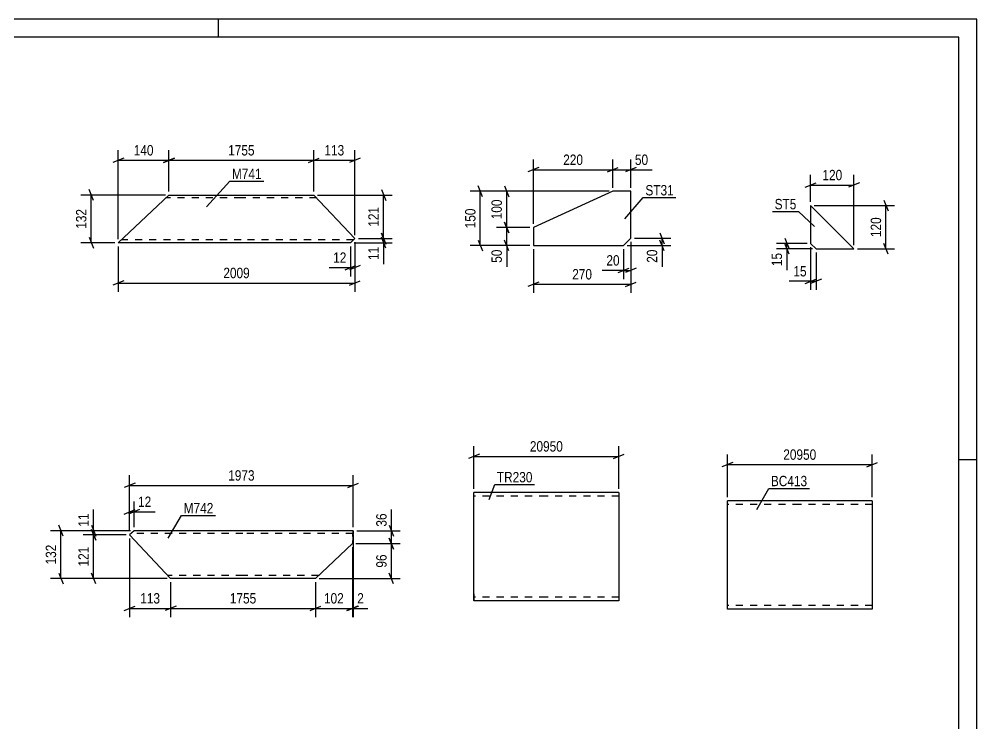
# Model space of a CAD drawing. Header units: millimetres. Extents: x 0 to 3655, y 0 to 1045.
# Drawn here: x 328.8 to 594, y 225 to 420 of the extents above; entities that cross this region are included whole.
import ezdxf

# ---------------------------------------------------------------- set-up
doc = ezdxf.new("R2010")
doc.units = ezdxf.units.MM
doc.linetypes.add('DXK_LINE_DOT2', pattern=[3.9198, 1.9599, -1.9599])
doc.styles.add('Arial Narrow', font='ARIALN.TTF', dxfattribs={"height": 0.2})

# ---------------------------------------------------------------- blocks, each defined once
blk = doc.blocks.new('Unknown-570387827-1134')
at = {"color": 5, "linetype": 'Continuous'}
for p, q in [((594, 420), (0, 420)), ((384, 415), (384, 420)), ((594, 0), (594, 420)), ((589, 415), (5, 415)), ((589, 5), (589, 415)), ((594, 298), (589, 298))]:
    blk.add_line(p, q, dxfattribs=at)
blk = doc.blocks.new('Part-570387827-2467 - 2451')
at = {"color": 2, "linetype": 'Continuous'}
for p, q in [((360.61, 278.41), (359.4, 277.28)), ((370.75, 265.21), (359.4, 277.28)), ((390.75, 278.41), (360.61, 278.41)), ((421.3, 278.41), (390.85, 278.41)), ((421.3, 278.41), (421.08, 274.83)), ((421.08, 274.83), (410.85, 265.21)), ((390.75, 265.21), (370.75, 265.21)), ((410.85, 265.21), (390.85, 265.21))]:
    blk.add_line(p, q, dxfattribs=at)
at = {"color": 7, "linetype": 'DXK_LINE_DOT2'}
for p, q in [((390.75, 277.61), (359.76, 277.61)), ((421.25, 277.61), (390.85, 277.61)), ((421.2, 276.81), (421.3, 278.41)), ((390.75, 266.01), (370, 266.01)), ((411.7, 266.01), (390.85, 266.01))]:
    blk.add_line(p, q, dxfattribs=at)
blk = doc.blocks.new('Part-570387827-3495 - 3479')
at = {"color": 2, "linetype": 'Continuous'}
for p, q in [((547.98, 368.42), (547.98, 357.92)), ((547.98, 368.42), (559.98, 356.42)), ((547.98, 357.92), (549.48, 356.42)), ((549.48, 356.42), (559.98, 356.42))]:
    blk.add_line(p, q, dxfattribs=at)
blk = doc.blocks.new('Part-570387827-4382 - 4366')
at = {"color": 2, "linetype": 'Continuous'}
for p, q in [((493.2, 372.35), (471.2, 362.35)), ((498.2, 372.35), (493.2, 372.35)), ((498.2, 359.35), (498.2, 372.35)), ((471.2, 362.35), (471.2, 357.35)), ((496.2, 357.35), (498.2, 359.35)), ((471.2, 357.35), (496.2, 357.35))]:
    blk.add_line(p, q, dxfattribs=at)
blk = doc.blocks.new('Part-570387827-4510 - 4494')
at = {"color": 2, "linetype": 'Continuous'}
for p, q in [((356.26, 358.12), (370.3, 371.32)), ((370.3, 371.32), (390.3, 371.32)), ((390.4, 371.32), (410.4, 371.32)), ((410.4, 371.32), (421.75, 359.26)), ((390.3, 358.12), (356.26, 358.12)), ((420.55, 358.12), (390.4, 358.12)), ((421.75, 359.26), (420.55, 358.12))]:
    blk.add_line(p, q, dxfattribs=at)
at = {"color": 7, "linetype": 'DXK_LINE_DOT2'}
for p, q in [((390.3, 370.52), (369.45, 370.52)), ((411.15, 370.52), (390.4, 370.52)), ((357.11, 358.92), (357.18, 358.98)), ((390.3, 358.92), (357.11, 358.92)), ((421.4, 358.92), (390.4, 358.92))]:
    blk.add_line(p, q, dxfattribs=at)
blk = doc.blocks.new('Part-570387827-4647 - 4631')
at = {"color": 2, "linetype": 'Continuous'}
for p, q in [((544.92, 286.7), (524.92, 286.7)), ((524.92, 258.7), (524.92, 286.7)), ((565.02, 286.7), (545.02, 286.7)), ((565.02, 286.7), (565.02, 286.55)), ((565.02, 286.55), (565.02, 256.7)), ((524.92, 256.7), (524.92, 258.7)), ((544.92, 256.7), (524.92, 256.7)), ((565.02, 256.7), (545.02, 256.7))]:
    blk.add_line(p, q, dxfattribs=at)
at = {"color": 7, "linetype": 'DXK_LINE_DOT2'}
for p, q in [((544.92, 285.7), (524.92, 285.7)), ((565.02, 285.7), (545.02, 285.7)), ((524.92, 256.85), (524.92, 258.7)), ((524.92, 257.7), (524.92, 257.78)), ((544.92, 257.7), (524.92, 257.7)), ((565.02, 257.7), (545.02, 257.7)), ((565.02, 257.7), (565.02, 257.78))]:
    blk.add_line(p, q, dxfattribs=at)
blk = doc.blocks.new('Part-570387827-4695 - 4674')
at = {"color": 2, "linetype": 'Continuous'}
for p, q in [((474.75, 288.98), (454.75, 288.98)), ((454.75, 260.98), (454.75, 288.98)), ((494.85, 288.98), (474.85, 288.98)), ((494.85, 288.98), (494.85, 258.98)), ((454.75, 260.98), (454.75, 258.98)), ((474.75, 258.98), (454.75, 258.98)), ((494.85, 258.98), (474.85, 258.98))]:
    blk.add_line(p, q, dxfattribs=at)
at = {"color": 7, "linetype": 'DXK_LINE_DOT2'}
for p, q in [((474.75, 287.98), (454.75, 287.98)), ((494.85, 287.98), (474.85, 287.98)), ((454.75, 259.13), (454.75, 260.98)), ((454.75, 259.98), (454.75, 260.05)), ((474.75, 259.98), (454.75, 259.98)), ((494.85, 259.98), (474.85, 259.98)), ((494.85, 259.98), (494.85, 260.05))]:
    blk.add_line(p, q, dxfattribs=at)
blk = doc.blocks.new('StraightDimension-570387827-10561 - 2451')
at = {"color": 7, "linetype": 'Continuous'}
for p, q in [((431.3, 276.33), (432.5, 273.33)), ((422.08, 274.83), (434.3, 274.83)), ((431.9, 265.21), (431.9, 274.83)), ((411.85, 265.21), (434.3, 265.21)), ((432.5, 263.71), (431.3, 266.71))]:
    blk.add_line(p, q, dxfattribs=at)
at = {"color": 0}
blk.add_wipeout([(431.15, 272.45), (426.95, 272.45), (426.95, 267.59), (431.15, 267.59)], dxfattribs=at)
at = {"color": 3, "style": 'Arial Narrow'}
blk.add_text('96', height=2.863, rotation=90.0002, dxfattribs=at).set_placement((430.55, 268.19))
blk = doc.blocks.new('StraightDimension-570387827-10490 - 2451')
at = {"color": 7, "linetype": 'Continuous'}
for p, q in [((359.4, 278.28), (359.4, 286.49)), ((360.61, 279.41), (360.61, 286.49)), ((357.9, 283.04), (360.9, 284.24)), ((362.11, 284.24), (359.11, 283.04)), ((359.4, 283.64), (360.61, 283.64))]:
    blk.add_line(p, q, dxfattribs=at)
at = {"color": 0}
blk.add_wipeout([(365.99, 284.39), (365.99, 288.59), (361.13, 288.59), (361.13, 284.39)], dxfattribs=at)
at = {"color": 7, "linetype": 'Continuous'}
blk.add_line((360.61, 283.64), (366.51, 283.64), dxfattribs=at)
blk.add_line((360.61, 283.64), (366.51, 283.64), dxfattribs=at)
at = {"color": 3, "style": 'Arial Narrow'}
blk.add_text('12', height=2.863, dxfattribs=at).set_placement((361.73, 284.99))
blk = doc.blocks.new('StraightDimension-570387827-2600 - 2451')
at = {"color": 7, "linetype": 'Continuous'}
for p, q in [((359.4, 278.28), (359.4, 293.79)), ((421.3, 279.41), (421.3, 293.79)), ((360.9, 291.54), (357.9, 290.34)), ((359.4, 290.94), (421.3, 290.94)), ((419.8, 290.34), (422.8, 291.54))]:
    blk.add_line(p, q, dxfattribs=at)
at = {"color": 0}
blk.add_wipeout([(394.61, 291.69), (394.61, 295.89), (386.1, 295.89), (386.1, 291.69)], dxfattribs=at)
at = {"color": 3, "style": 'Arial Narrow'}
blk.add_text('1973', height=2.863, dxfattribs=at).set_placement((386.7, 292.29))
blk = doc.blocks.new('StraightDimension-570387827-2513 - 2451')
at = {"color": 7, "linetype": 'Continuous'}
for p, q in [((340.98, 276.91), (339.78, 279.91)), ((359.61, 278.41), (337.53, 278.41)), ((340.38, 265.21), (340.38, 278.41)), ((369.75, 265.21), (337.53, 265.21)), ((339.78, 266.71), (340.98, 263.71))]:
    blk.add_line(p, q, dxfattribs=at)
at = {"color": 0}
blk.add_wipeout([(339.63, 275.16), (335.43, 275.16), (335.43, 268.47), (339.63, 268.47)], dxfattribs=at)
at = {"color": 3, "style": 'Arial Narrow'}
blk.add_text('132', height=2.863, rotation=90.0002, dxfattribs=at).set_placement((339.03, 269.07))
blk = doc.blocks.new('StraightDimension-570387827-2583 - 2451')
at = {"color": 7, "linetype": 'Continuous'}
for p, q in [((348.8, 279.91), (350, 276.91)), ((350, 275.78), (348.8, 278.78)), ((359.61, 278.41), (346.55, 278.41)), ((358.4, 277.28), (346.55, 277.28)), ((349.4, 277.28), (349.4, 278.41))]:
    blk.add_line(p, q, dxfattribs=at)
at = {"color": 0}
blk.add_wipeout([(348.65, 283.8), (344.45, 283.8), (344.45, 278.94), (348.65, 278.94)], dxfattribs=at)
at = {"color": 7, "linetype": 'Continuous'}
blk.add_line((349.4, 278.41), (349.4, 284.32), dxfattribs=at)
blk.add_line((349.4, 278.41), (349.4, 284.32), dxfattribs=at)
at = {"color": 3, "style": 'Arial Narrow'}
blk.add_text('11', height=2.863, rotation=90.0002, dxfattribs=at).set_placement((348.05, 279.54))
blk = doc.blocks.new('StraightDimension-570387827-2567 - 2451')
at = {"color": 7, "linetype": 'Continuous'}
for p, q in [((348.8, 278.78), (350, 275.78)), ((358.4, 277.28), (346.55, 277.28)), ((349.4, 265.21), (349.4, 277.28)), ((369.75, 265.21), (346.55, 265.21)), ((350, 263.71), (348.8, 266.71))]:
    blk.add_line(p, q, dxfattribs=at)
at = {"color": 0}
blk.add_wipeout([(348.65, 274.59), (344.45, 274.59), (344.45, 267.91), (348.65, 267.91)], dxfattribs=at)
at = {"color": 3, "style": 'Arial Narrow'}
blk.add_text('121', height=2.863, rotation=90.0002, dxfattribs=at).set_placement((348.05, 268.51))
blk = doc.blocks.new('StraightDimension-570387827-10504 - 2451')
at = {"color": 7, "linetype": 'Continuous'}
for p, q in [((421.3, 277.41), (421.3, 254.52)), ((421.08, 273.83), (421.08, 254.52)), ((419.58, 256.32), (422.58, 257.52)), ((422.8, 257.52), (419.8, 256.32)), ((421.08, 256.92), (421.3, 256.92))]:
    blk.add_line(p, q, dxfattribs=at)
at = {"color": 0}
blk.add_wipeout([(424.85, 257.67), (424.85, 261.87), (421.82, 261.87), (421.82, 257.67)], dxfattribs=at)
at = {"color": 7, "linetype": 'Continuous'}
blk.add_line((421.3, 256.92), (425.38, 256.92), dxfattribs=at)
blk.add_line((421.3, 256.92), (425.38, 256.92), dxfattribs=at)
at = {"color": 3, "style": 'Arial Narrow'}
blk.add_text('2', height=2.86, dxfattribs=at).set_placement((422.42, 258.27))
blk = doc.blocks.new('StraightDimension-570387827-10505 - 2451')
at = {"color": 7, "linetype": 'Continuous'}
for p, q in [((421.08, 273.83), (421.08, 254.52)), ((410.85, 264.21), (410.85, 254.52)), ((409.35, 256.32), (412.35, 257.52)), ((422.58, 257.52), (419.58, 256.32)), ((410.85, 256.92), (421.08, 256.92))]:
    blk.add_line(p, q, dxfattribs=at)
at = {"color": 0}
blk.add_wipeout([(419.31, 257.67), (419.31, 261.87), (412.62, 261.87), (412.62, 257.67)], dxfattribs=at)
at = {"color": 3, "style": 'Arial Narrow'}
blk.add_text('102', height=2.863, dxfattribs=at).set_placement((413.22, 258.27))
blk = doc.blocks.new('StraightDimension-570387827-10506 - 2451')
at = {"color": 7, "linetype": 'Continuous'}
for p, q in [((370.75, 264.21), (370.75, 254.52)), ((410.85, 264.21), (410.85, 254.52)), ((372.25, 257.52), (369.25, 256.32)), ((409.35, 256.32), (412.35, 257.52)), ((370.75, 256.92), (410.85, 256.92))]:
    blk.add_line(p, q, dxfattribs=at)
at = {"color": 0}
blk.add_wipeout([(395.06, 257.67), (395.06, 261.87), (386.55, 261.87), (386.55, 257.67)], dxfattribs=at)
at = {"color": 3, "style": 'Arial Narrow'}
blk.add_text('1755', height=2.863, dxfattribs=at).set_placement((387.15, 258.27))
blk = doc.blocks.new('StraightDimension-570387827-10507 - 2451')
at = {"color": 7, "linetype": 'Continuous'}
for p, q in [((359.4, 276.28), (359.4, 254.52)), ((370.75, 264.21), (370.75, 254.52)), ((357.9, 256.32), (360.9, 257.52)), ((372.25, 257.52), (369.25, 256.32)), ((359.4, 256.92), (370.75, 256.92))]:
    blk.add_line(p, q, dxfattribs=at)
at = {"color": 0}
blk.add_wipeout([(368.42, 257.67), (368.42, 261.87), (361.74, 261.87), (361.74, 257.67)], dxfattribs=at)
at = {"color": 3, "style": 'Arial Narrow'}
blk.add_text('113', height=2.863, dxfattribs=at).set_placement((362.34, 258.27))
blk = doc.blocks.new('StraightDimension-570387827-10560 - 2451')
at = {"color": 7, "linetype": 'Continuous'}
for p, q in [((431.3, 279.91), (432.5, 276.91)), ((422.3, 278.41), (434.3, 278.41)), ((432.5, 273.33), (431.3, 276.33)), ((431.9, 274.83), (431.9, 278.41)), ((422.08, 274.83), (434.3, 274.83))]:
    blk.add_line(p, q, dxfattribs=at)
at = {"color": 0}
blk.add_wipeout([(431.15, 283.8), (426.95, 283.8), (426.95, 278.94), (431.15, 278.94)], dxfattribs=at)
at = {"color": 7, "linetype": 'Continuous'}
blk.add_line((431.9, 278.41), (431.9, 284.32), dxfattribs=at)
blk.add_line((431.9, 278.41), (431.9, 284.32), dxfattribs=at)
at = {"color": 3, "style": 'Arial Narrow'}
blk.add_text('36', height=2.863, rotation=90.0002, dxfattribs=at).set_placement((430.55, 279.54))
blk = doc.blocks.new('StraightDimension-570387827-3506 - 3479')
at = {"color": 7, "linetype": 'Continuous'}
for p, q in [((547.98, 356.92), (547.98, 345.05)), ((549.48, 355.42), (549.48, 345.05)), ((546.48, 346.85), (549.48, 348.05)), ((550.98, 348.05), (547.98, 346.85)), ((547.98, 347.45), (549.48, 347.45))]:
    blk.add_line(p, q, dxfattribs=at)
at = {"color": 0}
blk.add_wipeout([(547.46, 348.2), (547.46, 352.4), (542.6, 352.4), (542.6, 348.2)], dxfattribs=at)
at = {"color": 7, "linetype": 'Continuous'}
blk.add_line((547.98, 347.45), (542.07, 347.45), dxfattribs=at)
blk.add_line((547.98, 347.45), (542.07, 347.45), dxfattribs=at)
at = {"color": 3, "style": 'Arial Narrow'}
blk.add_text('15', height=2.863, dxfattribs=at).set_placement((543.2, 348.8))
blk = doc.blocks.new('StraightDimension-570387827-3497 - 3479')
at = {"color": 7, "linetype": 'Continuous'}
for p, q in [((547.98, 369.42), (547.98, 376.92)), ((559.98, 357.42), (559.98, 376.92)), ((546.48, 373.47), (549.48, 374.67)), ((547.98, 374.07), (559.98, 374.07)), ((561.48, 374.67), (558.48, 373.47))]:
    blk.add_line(p, q, dxfattribs=at)
at = {"color": 0}
blk.add_wipeout([(557.32, 374.82), (557.32, 379.02), (550.64, 379.02), (550.64, 374.82)], dxfattribs=at)
at = {"color": 3, "style": 'Arial Narrow'}
blk.add_text('120', height=2.863, dxfattribs=at).set_placement((551.24, 375.42))
blk = doc.blocks.new('StraightDimension-570387827-3518 - 3479')
at = {"color": 7, "linetype": 'Continuous'}
for p, q in [((568.23, 369.92), (569.43, 366.92)), ((548.98, 368.42), (571.23, 368.42)), ((568.83, 356.42), (568.83, 368.42)), ((560.98, 356.42), (571.23, 356.42)), ((569.43, 354.92), (568.23, 357.92))]:
    blk.add_line(p, q, dxfattribs=at)
at = {"color": 0}
blk.add_wipeout([(568.08, 365.76), (563.88, 365.76), (563.88, 359.08), (568.08, 359.08)], dxfattribs=at)
at = {"color": 3, "style": 'Arial Narrow'}
blk.add_text('120', height=2.863, rotation=90.0002, dxfattribs=at).set_placement((567.48, 359.68))
blk = doc.blocks.new('StraightDimension-570387827-3525 - 3479')
at = {"color": 7, "linetype": 'Continuous'}
for p, q in [((540.8, 359.42), (542, 356.42)), ((546.98, 357.92), (538.55, 357.92)), ((548.48, 356.42), (538.55, 356.42)), ((542, 354.92), (540.8, 357.92)), ((541.4, 356.42), (541.4, 357.92))]:
    blk.add_line(p, q, dxfattribs=at)
at = {"color": 0}
blk.add_wipeout([(540.65, 355.89), (536.45, 355.89), (536.45, 351.04), (540.65, 351.04)], dxfattribs=at)
at = {"color": 7, "linetype": 'Continuous'}
blk.add_line((541.4, 356.42), (541.4, 350.51), dxfattribs=at)
blk.add_line((541.4, 356.42), (541.4, 350.51), dxfattribs=at)
at = {"color": 3, "style": 'Arial Narrow'}
blk.add_text('15', height=2.863, rotation=90.0002, dxfattribs=at).set_placement((540.05, 351.64))
blk = doc.blocks.new('StraightDimension-570387827-4394 - 4366')
at = {"color": 7, "linetype": 'Continuous'}
for p, q in [((492.2, 372.35), (453.66, 372.35)), ((457.11, 370.85), (455.91, 373.85)), ((456.51, 357.35), (456.51, 372.35)), ((455.91, 358.85), (457.11, 355.85)), ((470.2, 357.35), (453.66, 357.35))]:
    blk.add_line(p, q, dxfattribs=at)
at = {"color": 0}
blk.add_wipeout([(455.76, 368.2), (451.56, 368.2), (451.56, 361.51), (455.76, 361.51)], dxfattribs=at)
at = {"color": 3, "style": 'Arial Narrow'}
blk.add_text('150', height=2.863, rotation=90.0002, dxfattribs=at).set_placement((455.16, 362.11))
blk = doc.blocks.new('StraightDimension-570387827-4416 - 4366')
at = {"color": 7, "linetype": 'Continuous'}
for p, q in [((463.21, 363.85), (464.41, 360.85)), ((470.2, 362.35), (460.96, 362.35)), ((463.81, 357.35), (463.81, 362.35)), ((464.41, 355.85), (463.21, 358.85)), ((470.2, 357.35), (460.96, 357.35))]:
    blk.add_line(p, q, dxfattribs=at)
at = {"color": 0}
blk.add_wipeout([(463.06, 356.83), (458.86, 356.83), (458.86, 351.97), (463.06, 351.97)], dxfattribs=at)
at = {"color": 7, "linetype": 'Continuous'}
blk.add_line((463.81, 357.35), (463.81, 351.45), dxfattribs=at)
blk.add_line((463.81, 357.35), (463.81, 351.45), dxfattribs=at)
at = {"color": 3, "style": 'Arial Narrow'}
blk.add_text('50', height=2.863, rotation=90.0002, dxfattribs=at).set_placement((462.46, 352.57))
blk = doc.blocks.new('StraightDimension-570387827-4408 - 4366')
at = {"color": 7, "linetype": 'Continuous'}
for p, q in [((492.2, 372.35), (460.96, 372.35)), ((463.21, 373.85), (464.41, 370.85)), ((463.81, 362.35), (463.81, 372.35)), ((464.41, 360.85), (463.21, 363.85)), ((470.2, 362.35), (460.96, 362.35))]:
    blk.add_line(p, q, dxfattribs=at)
at = {"color": 0}
blk.add_wipeout([(463.06, 370.7), (458.86, 370.7), (458.86, 364.01), (463.06, 364.01)], dxfattribs=at)
at = {"color": 3, "style": 'Arial Narrow'}
blk.add_text('100', height=2.863, rotation=90.0002, dxfattribs=at).set_placement((462.46, 364.61))
blk = doc.blocks.new('StraightDimension-570387827-4384 - 4366')
at = {"color": 7, "linetype": 'Continuous'}
for p, q in [((498.2, 358.35), (498.2, 348.06)), ((496.2, 356.35), (496.2, 348.06)), ((494.7, 349.86), (497.7, 351.06)), ((496.2, 350.46), (498.2, 350.46)), ((499.7, 351.06), (496.7, 349.86))]:
    blk.add_line(p, q, dxfattribs=at)
at = {"color": 0}
blk.add_wipeout([(495.67, 351.21), (495.67, 355.41), (490.82, 355.41), (490.82, 351.21)], dxfattribs=at)
at = {"color": 7, "linetype": 'Continuous'}
blk.add_line((496.2, 350.46), (490.29, 350.46), dxfattribs=at)
blk.add_line((496.2, 350.46), (490.29, 350.46), dxfattribs=at)
at = {"color": 3, "style": 'Arial Narrow'}
blk.add_text('20', height=2.863, dxfattribs=at).set_placement((491.42, 351.81))
blk = doc.blocks.new('StraightDimension-570387827-4401 - 4366')
at = {"color": 7, "linetype": 'Continuous'}
for p, q in [((498.2, 358.35), (498.2, 344.21)), ((471.2, 356.35), (471.2, 344.21)), ((472.7, 347.21), (469.7, 346.01)), ((471.2, 346.61), (498.2, 346.61)), ((496.7, 346.01), (499.7, 347.21))]:
    blk.add_line(p, q, dxfattribs=at)
at = {"color": 0}
blk.add_wipeout([(488.04, 347.36), (488.04, 351.56), (481.36, 351.56), (481.36, 347.36)], dxfattribs=at)
at = {"color": 3, "style": 'Arial Narrow'}
blk.add_text('270', height=2.863, dxfattribs=at).set_placement((481.96, 347.96))
blk = doc.blocks.new('StraightDimension-570387827-4423 - 4366')
at = {"color": 7, "linetype": 'Continuous'}
for p, q in [((506.24, 360.85), (507.44, 357.85)), ((499.2, 359.35), (509.24, 359.35)), ((507.44, 355.85), (506.24, 358.85)), ((506.84, 357.35), (506.84, 359.35)), ((497.2, 357.35), (509.24, 357.35))]:
    blk.add_line(p, q, dxfattribs=at)
at = {"color": 0}
blk.add_wipeout([(506.09, 356.83), (501.89, 356.83), (501.89, 351.97), (506.09, 351.97)], dxfattribs=at)
at = {"color": 7, "linetype": 'Continuous'}
blk.add_line((506.84, 357.35), (506.84, 351.45), dxfattribs=at)
blk.add_line((506.84, 357.35), (506.84, 351.45), dxfattribs=at)
at = {"color": 3, "style": 'Arial Narrow'}
blk.add_text('20', height=2.863, rotation=90.0002, dxfattribs=at).set_placement((505.49, 352.57))
blk = doc.blocks.new('StraightDimension-570387827-4434 - 4366')
at = {"color": 7, "linetype": 'Continuous'}
for p, q in [((471.2, 363.35), (471.2, 381.16)), ((493.2, 373.35), (493.2, 381.16)), ((472.7, 378.91), (469.7, 377.71)), ((471.2, 378.31), (493.2, 378.31)), ((491.7, 377.71), (494.7, 378.91))]:
    blk.add_line(p, q, dxfattribs=at)
at = {"color": 0}
blk.add_wipeout([(485.54, 379.06), (485.54, 383.26), (478.86, 383.26), (478.86, 379.06)], dxfattribs=at)
at = {"color": 3, "style": 'Arial Narrow'}
blk.add_text('220', height=2.863, dxfattribs=at).set_placement((479.46, 379.66))
blk = doc.blocks.new('StraightDimension-570387827-4444 - 4366')
at = {"color": 7, "linetype": 'Continuous'}
for p, q in [((493.2, 373.35), (493.2, 381.16)), ((498.2, 373.35), (498.2, 381.16)), ((491.7, 377.71), (494.7, 378.91)), ((493.2, 378.31), (498.2, 378.31)), ((499.7, 378.91), (496.7, 377.71))]:
    blk.add_line(p, q, dxfattribs=at)
at = {"color": 0}
blk.add_wipeout([(503.58, 379.06), (503.58, 383.26), (498.72, 383.26), (498.72, 379.06)], dxfattribs=at)
at = {"color": 7, "linetype": 'Continuous'}
blk.add_line((498.2, 378.31), (504.1, 378.31), dxfattribs=at)
blk.add_line((498.2, 378.31), (504.1, 378.31), dxfattribs=at)
at = {"color": 3, "style": 'Arial Narrow'}
blk.add_text('50', height=2.863, dxfattribs=at).set_placement((499.32, 379.66))
blk = doc.blocks.new('StraightDimension-570387827-4554 - 4494')
at = {"color": 7, "linetype": 'Continuous'}
for p, q in [((429.11, 360.76), (430.31, 357.76)), ((421.55, 358.12), (432.11, 358.12)), ((422.75, 359.26), (432.11, 359.26)), ((430.31, 356.62), (429.11, 359.62)), ((429.71, 358.12), (429.71, 359.26))]:
    blk.add_line(p, q, dxfattribs=at)
at = {"color": 0}
blk.add_wipeout([(428.96, 357.6), (424.76, 357.6), (424.76, 352.74), (428.96, 352.74)], dxfattribs=at)
at = {"color": 7, "linetype": 'Continuous'}
blk.add_line((429.71, 358.12), (429.71, 352.22), dxfattribs=at)
blk.add_line((429.71, 358.12), (429.71, 352.22), dxfattribs=at)
at = {"color": 3, "style": 'Arial Narrow'}
blk.add_text('11', height=2.863, rotation=90.0002, dxfattribs=at).set_placement((428.36, 353.34))
blk = doc.blocks.new('StraightDimension-570387827-4538 - 4494')
at = {"color": 7, "linetype": 'Continuous'}
for p, q in [((411.4, 371.32), (432.11, 371.32)), ((429.11, 372.82), (430.31, 369.82)), ((429.71, 359.26), (429.71, 371.32)), ((430.31, 357.76), (429.11, 360.76)), ((422.75, 359.26), (432.11, 359.26))]:
    blk.add_line(p, q, dxfattribs=at)
at = {"color": 0}
blk.add_wipeout([(428.96, 368.63), (424.76, 368.63), (424.76, 361.95), (428.96, 361.95)], dxfattribs=at)
at = {"color": 3, "style": 'Arial Narrow'}
blk.add_text('121', height=2.863, rotation=90.0002, dxfattribs=at).set_placement((428.36, 362.55))
blk = doc.blocks.new('StraightDimension-570387827-4585 - 4494')
at = {"color": 7, "linetype": 'Continuous'}
for p, q in [((356.26, 359.12), (356.26, 383.78)), ((370.3, 372.32), (370.3, 383.78)), ((357.76, 381.53), (354.76, 380.33)), ((356.26, 380.93), (370.3, 380.93)), ((368.8, 380.33), (371.8, 381.53))]:
    blk.add_line(p, q, dxfattribs=at)
at = {"color": 0}
blk.add_wipeout([(366.62, 381.68), (366.62, 385.88), (359.94, 385.88), (359.94, 381.68)], dxfattribs=at)
at = {"color": 3, "style": 'Arial Narrow'}
blk.add_text('140', height=2.863, dxfattribs=at).set_placement((360.54, 382.28))
blk = doc.blocks.new('StraightDimension-570387827-4513 - 4494')
at = {"color": 7, "linetype": 'Continuous'}
for p, q in [((421.75, 358.26), (421.75, 344.57)), ((356.26, 357.12), (356.26, 344.57)), ((357.76, 347.57), (354.76, 346.37)), ((420.25, 346.37), (423.25, 347.57)), ((356.26, 346.97), (421.75, 346.97))]:
    blk.add_line(p, q, dxfattribs=at)
at = {"color": 0}
blk.add_wipeout([(393.26, 347.72), (393.26, 351.92), (384.75, 351.92), (384.75, 347.72)], dxfattribs=at)
at = {"color": 3, "style": 'Arial Narrow'}
blk.add_text('2009', height=2.863, dxfattribs=at).set_placement((385.35, 348.32))
blk = doc.blocks.new('StraightDimension-570387827-4524 - 4494')
at = {"color": 7, "linetype": 'Continuous'}
for p, q in [((369.3, 371.32), (345.92, 371.32)), ((349.37, 369.82), (348.17, 372.82)), ((348.77, 358.12), (348.77, 371.32)), ((355.26, 358.12), (345.92, 358.12)), ((348.17, 359.62), (349.37, 356.62))]:
    blk.add_line(p, q, dxfattribs=at)
at = {"color": 0}
blk.add_wipeout([(348.02, 368.07), (343.82, 368.07), (343.82, 361.38), (348.02, 361.38)], dxfattribs=at)
at = {"color": 3, "style": 'Arial Narrow'}
blk.add_text('132', height=2.863, rotation=90.0002, dxfattribs=at).set_placement((347.42, 361.98))
blk = doc.blocks.new('StraightDimension-570387827-4571 - 4494')
at = {"color": 7, "linetype": 'Continuous'}
for p, q in [((421.75, 358.26), (421.75, 348.81)), ((420.55, 357.12), (420.55, 348.81)), ((419.05, 350.61), (422.05, 351.81)), ((423.25, 351.81), (420.25, 350.61)), ((420.55, 351.21), (421.75, 351.21))]:
    blk.add_line(p, q, dxfattribs=at)
at = {"color": 0}
blk.add_wipeout([(420.02, 351.96), (420.02, 356.16), (415.16, 356.16), (415.16, 351.96)], dxfattribs=at)
at = {"color": 7, "linetype": 'Continuous'}
blk.add_line((420.55, 351.21), (414.64, 351.21), dxfattribs=at)
blk.add_line((420.55, 351.21), (414.64, 351.21), dxfattribs=at)
at = {"color": 3, "style": 'Arial Narrow'}
blk.add_text('12', height=2.863, dxfattribs=at).set_placement((415.76, 352.56))
blk = doc.blocks.new('StraightDimension-570387827-4598 - 4494')
at = {"color": 7, "linetype": 'Continuous'}
for p, q in [((370.3, 372.32), (370.3, 383.78)), ((410.4, 372.32), (410.4, 383.78)), ((371.8, 381.53), (368.8, 380.33)), ((370.3, 380.93), (410.4, 380.93)), ((408.9, 380.33), (411.9, 381.53))]:
    blk.add_line(p, q, dxfattribs=at)
at = {"color": 0}
blk.add_wipeout([(394.61, 381.68), (394.61, 385.88), (386.09, 385.88), (386.09, 381.68)], dxfattribs=at)
at = {"color": 3, "style": 'Arial Narrow'}
blk.add_text('1755', height=2.863, dxfattribs=at).set_placement((386.69, 382.28))
blk = doc.blocks.new('StraightDimension-570387827-4614 - 4494')
at = {"color": 7, "linetype": 'Continuous'}
for p, q in [((410.4, 372.32), (410.4, 383.78)), ((421.75, 360.26), (421.75, 383.78)), ((408.9, 380.33), (411.9, 381.53)), ((410.4, 380.93), (421.75, 380.93)), ((423.25, 381.53), (420.25, 380.33))]:
    blk.add_line(p, q, dxfattribs=at)
at = {"color": 0}
blk.add_wipeout([(419.42, 381.68), (419.42, 385.88), (412.73, 385.88), (412.73, 381.68)], dxfattribs=at)
at = {"color": 3, "style": 'Arial Narrow'}
blk.add_text('113', height=2.863, dxfattribs=at).set_placement((413.33, 382.28))
blk = doc.blocks.new('StraightDimension-570387827-4660 - 4631')
at = {"color": 7, "linetype": 'Continuous'}
for p, q in [((526.42, 297.3), (523.42, 296.1)), ((524.92, 287.7), (524.92, 299.55)), ((563.52, 296.1), (566.52, 297.3)), ((565.02, 287.7), (565.02, 299.55)), ((524.92, 296.7), (565.02, 296.7))]:
    blk.add_line(p, q, dxfattribs=at)
at = {"color": 0}
blk.add_wipeout([(550.14, 297.45), (550.14, 301.65), (539.8, 301.65), (539.8, 297.45)], dxfattribs=at)
at = {"color": 3, "style": 'Arial Narrow'}
blk.add_text('20950', height=2.863, dxfattribs=at).set_placement((540.4, 298.05))
blk = doc.blocks.new('StraightDimension-570387827-4703 - 4674')
at = {"color": 7, "linetype": 'Continuous'}
for p, q in [((454.75, 289.98), (454.75, 301.83)), ((494.85, 289.98), (494.85, 301.83)), ((456.25, 299.58), (453.25, 298.38)), ((454.75, 298.98), (494.85, 298.98)), ((493.35, 298.38), (496.35, 299.58))]:
    blk.add_line(p, q, dxfattribs=at)
at = {"color": 0}
blk.add_wipeout([(479.97, 299.73), (479.97, 303.93), (469.63, 303.93), (469.63, 299.73)], dxfattribs=at)
at = {"color": 3, "style": 'Arial Narrow'}
blk.add_text('20950', height=2.863, dxfattribs=at).set_placement((470.23, 300.33))
blk = doc.blocks.new('Mark-570387827-2463 - 2451')
at = {"color": 0}
blk.add_wipeout([(382.59, 283.23), (382.59, 286.23), (374.37, 286.23), (374.37, 283.23)], dxfattribs=at)
blk.add_wipeout([(382.59, 283.23), (382.59, 286.23), (374.37, 286.23), (374.37, 283.23)], dxfattribs=at)
at = {"color": 30, "linetype": 'Continuous'}
for p, q in [((370.05, 276.38), (373.77, 282.63)), ((373.77, 282.63), (383.19, 282.63))]:
    blk.add_line(p, q, dxfattribs=at)
at = {"color": 3, "style": 'Arial Narrow'}
blk.add_text('M742', height=2.863, dxfattribs=at).set_placement((374.37, 283.23))
blk = doc.blocks.new('Mark-570387827-3491 - 3479')
at = {"color": 0}
blk.add_wipeout([(544.02, 367.38), (544.02, 370.38), (538, 370.38), (538, 367.38)], dxfattribs=at)
blk.add_wipeout([(544.02, 367.38), (544.02, 370.38), (538, 370.38), (538, 367.38)], dxfattribs=at)
at = {"color": 30, "linetype": 'Continuous'}
for p in [(537.4, 366.78), (549.03, 362.6)]:
    blk.add_line(p, (544.62, 366.78), dxfattribs=at)
at = {"color": 3, "style": 'Arial Narrow'}
blk.add_text('ST5', height=2.863, dxfattribs=at).set_placement((538, 367.38))
blk = doc.blocks.new('Mark-570387827-4378 - 4366')
at = {"color": 0}
blk.add_wipeout([(510.08, 371.22), (510.08, 374.22), (502.22, 374.22), (502.22, 371.22)], dxfattribs=at)
blk.add_wipeout([(510.08, 371.22), (510.08, 374.22), (502.22, 374.22), (502.22, 371.22)], dxfattribs=at)
at = {"color": 30, "linetype": 'Continuous'}
for p, q in [((496.51, 364.69), (501.62, 370.62)), ((501.62, 370.62), (510.68, 370.62))]:
    blk.add_line(p, q, dxfattribs=at)
at = {"color": 3, "style": 'Arial Narrow'}
blk.add_text('ST31', height=2.863, dxfattribs=at).set_placement((502.22, 371.22))
blk = doc.blocks.new('Mark-570387827-4506 - 4494')
at = {"color": 0}
blk.add_wipeout([(395.96, 375.75), (395.96, 378.75), (387.73, 378.75), (387.73, 375.75)], dxfattribs=at)
blk.add_wipeout([(395.96, 375.75), (395.96, 378.75), (387.73, 378.75), (387.73, 375.75)], dxfattribs=at)
at = {"color": 30, "linetype": 'Continuous'}
for p, q in [((380.72, 368.08), (387.13, 375.15)), ((387.13, 375.15), (396.56, 375.15))]:
    blk.add_line(p, q, dxfattribs=at)
at = {"color": 3, "style": 'Arial Narrow'}
blk.add_text('M741', height=2.863, dxfattribs=at).set_placement((387.73, 375.75))
blk = doc.blocks.new('Mark-570387827-4643 - 4631')
at = {"color": 0}
blk.add_wipeout([(547.02, 290.74), (547.02, 293.74), (536.97, 293.74), (536.97, 290.74)], dxfattribs=at)
blk.add_wipeout([(547.02, 290.74), (547.02, 293.74), (536.97, 293.74), (536.97, 290.74)], dxfattribs=at)
at = {"color": 30, "linetype": 'Continuous'}
for p, q in [((533.1, 284.28), (536.37, 290.14)), ((536.37, 290.14), (547.62, 290.14))]:
    blk.add_line(p, q, dxfattribs=at)
at = {"color": 3, "style": 'Arial Narrow'}
blk.add_text('BC413', height=2.863, dxfattribs=at).set_placement((536.97, 290.74))
blk = doc.blocks.new('Mark-570387827-4691 - 4674')
at = {"color": 0}
blk.add_wipeout([(470.95, 291.8), (470.95, 294.8), (461.09, 294.8), (461.09, 291.8)], dxfattribs=at)
blk.add_wipeout([(470.95, 291.8), (470.95, 294.8), (461.09, 294.8), (461.09, 291.8)], dxfattribs=at)
at = {"color": 30, "linetype": 'Continuous'}
for p, q in [((459, 287.08), (460.49, 291.2)), ((460.49, 291.2), (471.55, 291.2))]:
    blk.add_line(p, q, dxfattribs=at)
at = {"color": 3, "style": 'Arial Narrow'}
blk.add_text('TR230', height=2.863, dxfattribs=at).set_placement((461.09, 291.8))

msp = doc.modelspace()

# ---------------------------------------------------------------- block references
for name in ['Unknown-570387827-1134', 'Part-570387827-4510 - 4494', 'Part-570387827-4382 - 4366', 'Part-570387827-3495 - 3479', 'Part-570387827-4695 - 4674', 'Part-570387827-4647 - 4631', 'Part-570387827-2467 - 2451']:
    msp.add_blockref(name, (0, 0))

# ---------------------------------------------------------------- next in the draw order: block references
for name in ['StraightDimension-570387827-4585 - 4494', 'StraightDimension-570387827-4394 - 4366', 'StraightDimension-570387827-4554 - 4494', 'StraightDimension-570387827-3506 - 3479', 'StraightDimension-570387827-4703 - 4674', 'StraightDimension-570387827-4660 - 4631', 'StraightDimension-570387827-10490 - 2451', 'StraightDimension-570387827-10561 - 2451']:
    msp.add_blockref(name, (0, 0))

# ---------------------------------------------------------------- next in the draw order: block references
for name in ['StraightDimension-570387827-3497 - 3479', 'StraightDimension-570387827-4538 - 4494', 'StraightDimension-570387827-4416 - 4366', 'StraightDimension-570387827-4384 - 4366', 'StraightDimension-570387827-2600 - 2451', 'Mark-570387827-4691 - 4674', 'Mark-570387827-4643 - 4631']:
    msp.add_blockref(name, (0, 0))

# ---------------------------------------------------------------- next in the draw order: block references
for name in ['StraightDimension-570387827-4408 - 4366', 'StraightDimension-570387827-3518 - 3479', 'StraightDimension-570387827-4513 - 4494', 'StraightDimension-570387827-4401 - 4366', 'StraightDimension-570387827-2513 - 2451', 'StraightDimension-570387827-10504 - 2451']:
    msp.add_blockref(name, (0, 0))

# ---------------------------------------------------------------- next in the draw order: block references
for name in ['StraightDimension-570387827-4434 - 4366', 'StraightDimension-570387827-4524 - 4494', 'Mark-570387827-3491 - 3479', 'StraightDimension-570387827-4423 - 4366', 'StraightDimension-570387827-4571 - 4494', 'StraightDimension-570387827-3525 - 3479', 'StraightDimension-570387827-2583 - 2451', 'StraightDimension-570387827-10505 - 2451']:
    msp.add_blockref(name, (0, 0))

# ---------------------------------------------------------------- next in the draw order: block references
for name in ['StraightDimension-570387827-4598 - 4494', 'StraightDimension-570387827-4444 - 4366', 'StraightDimension-570387827-10560 - 2451', 'StraightDimension-570387827-2567 - 2451']:
    msp.add_blockref(name, (0, 0))

# ---------------------------------------------------------------- next in the draw order: block references
for name in ['StraightDimension-570387827-4614 - 4494', 'Mark-570387827-4506 - 4494', 'Mark-570387827-4378 - 4366', 'StraightDimension-570387827-10506 - 2451']:
    msp.add_blockref(name, (0, 0))

# ---------------------------------------------------------------- next in the draw order: block references
msp.add_blockref('StraightDimension-570387827-10507 - 2451', (0, 0))

# ---------------------------------------------------------------- next in the draw order: block references
msp.add_blockref('Mark-570387827-2463 - 2451', (0, 0))

doc.saveas('drawing.dxf')
